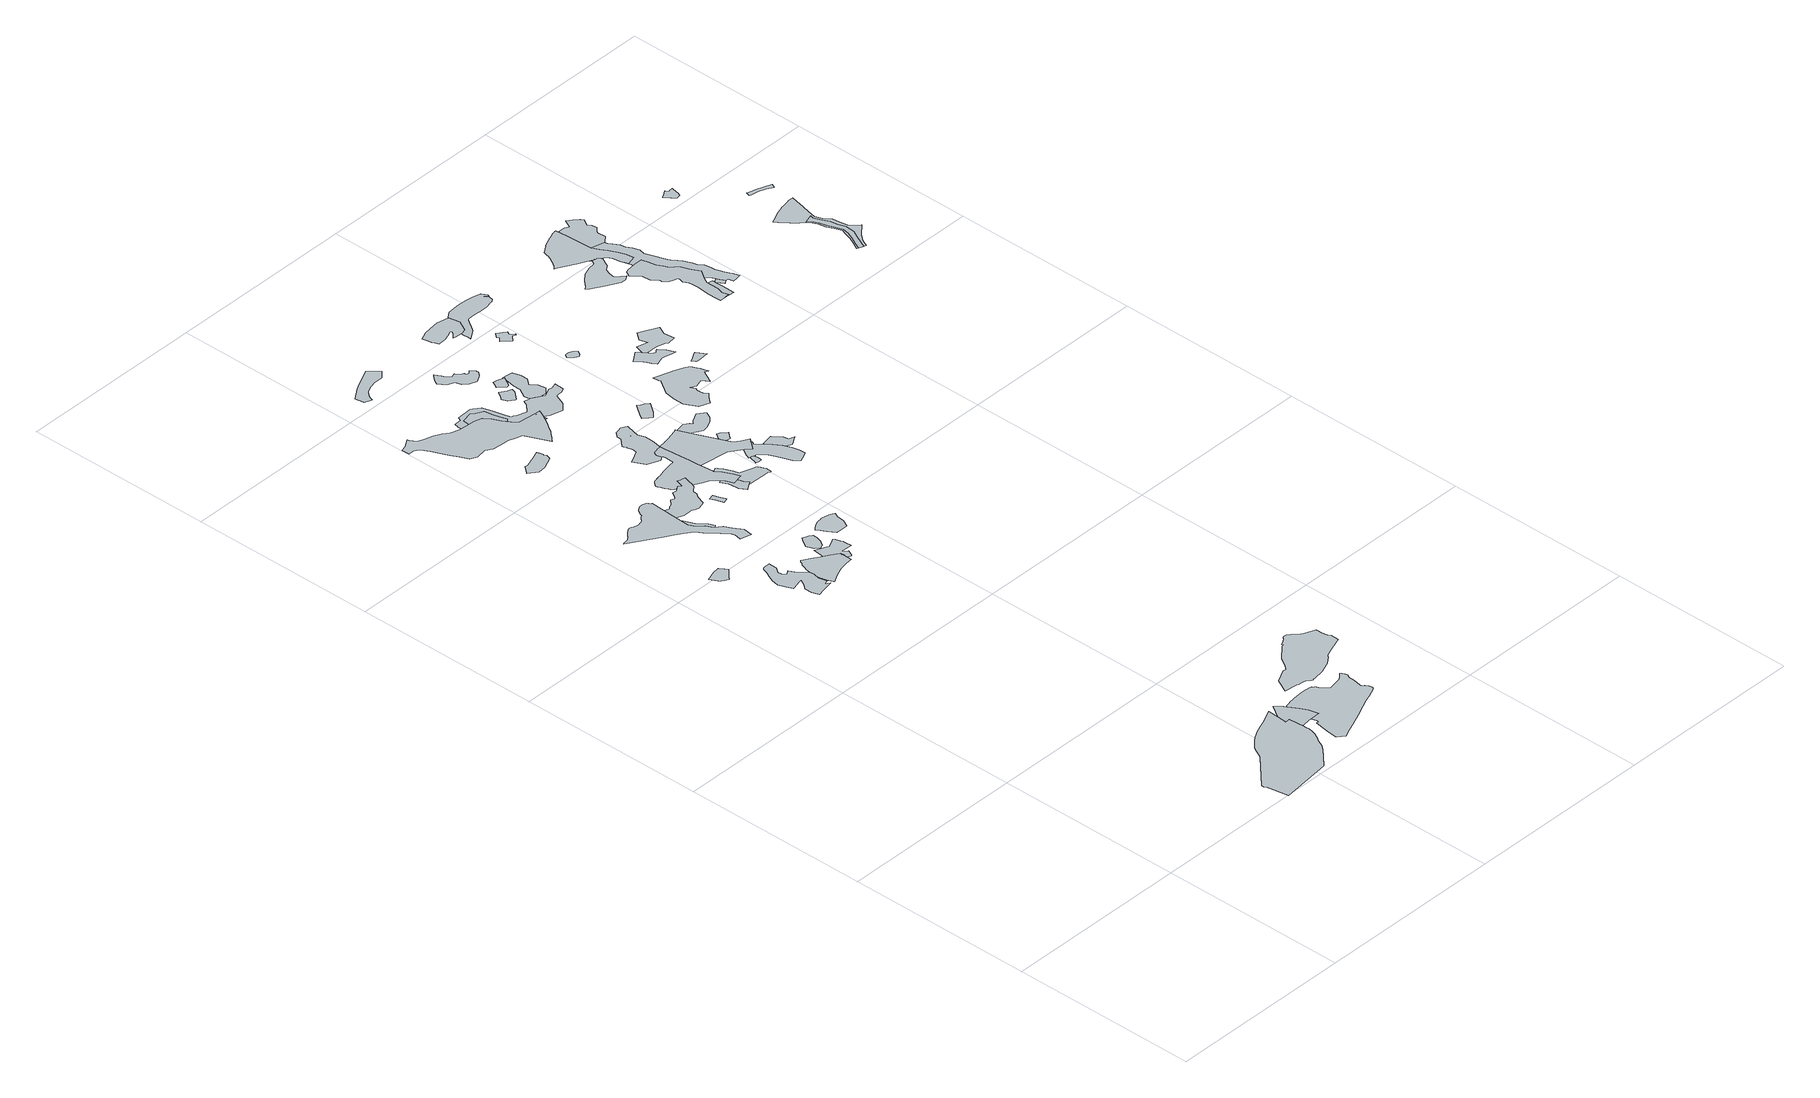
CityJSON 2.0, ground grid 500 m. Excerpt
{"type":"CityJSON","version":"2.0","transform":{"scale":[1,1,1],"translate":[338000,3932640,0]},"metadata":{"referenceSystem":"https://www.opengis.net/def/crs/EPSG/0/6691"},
"CityObjects":{
"object1":{"type":"GenericCityObject","attributes":{"prefecture":"14","disasterType":"1","areaType":"1","zoneNumber":"402-H26-002","zoneName":"宮ヶ瀬2","status":"0"},"geometry":[{"type":"MultiSurface","lod":"1","boundaries":[[[0,1,2,3,4,5,6,7,8,9,10,11,12,13,14,15,16,17,18,19,20,21,22,23,24,25,26,27,28,29,30,31,32,33,34,35,36]]]}]},
"object2":{"type":"GenericCityObject","attributes":{"prefecture":"14","disasterType":"1","areaType":"1","zoneNumber":"151-H24-45018","zoneName":"鳥屋18","status":"0"},"geometry":[{"type":"MultiSurface","lod":"1","boundaries":[[[37,38,39,40,41,42,43,44,45,46,47,48,49,50]]]}]},
"object3":{"type":"GenericCityObject","attributes":{"prefecture":"14","disasterType":"2","areaType":"1","zoneNumber":65923,"zoneName":"小中沢3","status":"0"},"geometry":[{"type":"MultiSurface","lod":"1","boundaries":[[[51,52,53,54,55,56,57,58,59,60,61,62,63,64,65,66,67,68,69,70,71,72,73,74,75,76,77,78,79,80,81,82,83,84,85,86,87,88,89,90,91,92,93,94,95,96,97,98,99,100,101]]]}]},
"object4":{"type":"GenericCityObject","attributes":{"prefecture":"14","disasterType":"1","areaType":"1","zoneNumber":"151-H24-45018","zoneName":"鳥屋18","status":"0"},"geometry":[{"type":"MultiSurface","lod":"1","boundaries":[[[102,103,104,105,106,107,108,109,110,111,112,113,114,115,116,117,118,119,120,121,122,123,124,125,126,127,128,129,130,131,132,133,134,135,136,137]]]}]},
"object5":{"type":"GenericCityObject","attributes":{"prefecture":"14","disasterType":"2","areaType":"1","zoneNumber":"82302-1","zoneName":"鳥屋奥B沢-1","status":"0"},"geometry":[{"type":"MultiSurface","lod":"1","boundaries":[[[138,139,140,141,142,143,144,145,146,147,148,149,150,151,152,153,154,155,156,157,158,159,160,161,162,163,164,165,166,167,168,169,170,171,172,173,174,175,176,177,178,179,180,181,182,183,184,185,186,187,188,189,190,191,192,193,194,195,196,197,198,199,200,201,202,203,204,205,206]]]}]},
"object6":{"type":"GenericCityObject","attributes":{"prefecture":"14","disasterType":"1","areaType":"1","zoneNumber":"151-H24-45017","zoneName":"鳥屋17","status":"0"},"geometry":[{"type":"MultiSurface","lod":"1","boundaries":[[[207,208,209,210,211,212,213,214,215,216,217,218,219,220,221,222]]]}]},
"object7":{"type":"GenericCityObject","attributes":{"prefecture":"14","disasterType":"2","areaType":"1","zoneNumber":"82302-2","zoneName":"鳥屋奥B沢-2","status":"0"},"geometry":[{"type":"MultiSurface","lod":"1","boundaries":[[[223,224,225,226,227,228,229,230,231,232,233,234,235,236,237,238,239,240,241,242,243,244,245,246,247,248,249,250,251,252,253,254,255,256,257,258,259,260,261,262,263,264,265,266,267,268,269,270,271,272,273,274,275,276,277,278,279,280,281,282,283,284,285,286,287,288,289,290,291,292,293,294,295,296,297,298,299,300]]]}]},
"object8":{"type":"GenericCityObject","attributes":{"prefecture":"14","disasterType":"2","areaType":"1","zoneNumber":65922,"zoneName":"小中沢2","status":"0"},"geometry":[{"type":"MultiSurface","lod":"1","boundaries":[[[301,302,303,304,305,306,307,308,309,310,311,312,313,314,315,316,317,318,319,320,321,322,323,324,325,326,327,328,329,330,331,332,333,334,335,336,337,338,339,340,341,342,343,344,345,346,347,348,349,350,351,352,353,354,355,356,357,358,359,360,361,362,363,364,365,366,367,368,369,370,371,372,373,374,375,376,377,378]]]}]},
"object9":{"type":"GenericCityObject","attributes":{"prefecture":"14","disasterType":"2","areaType":"2","zoneNumber":"82302-2","zoneName":"鳥屋奥B沢-2","status":"0"},"geometry":[{"type":"MultiSurface","lod":"1","boundaries":[[[379,380,381,382,383]]]}]},
"object10":{"type":"GenericCityObject","attributes":{"prefecture":"14","disasterType":"1","areaType":"1","zoneNumber":"151-H24-45013","zoneName":"鳥屋13","status":"0"},"geometry":[{"type":"MultiSurface","lod":"1","boundaries":[[[384,385,386,387,388,389,390,391,392,393,394,395,396,397,398,399]]]}]},
"object11":{"type":"GenericCityObject","attributes":{"prefecture":"14","disasterType":"1","areaType":"1","zoneNumber":"151-H24-45018","zoneName":"鳥屋18","status":"0"},"geometry":[{"type":"MultiSurface","lod":"1","boundaries":[[[400,401,402,403,404,405,406,407,408,409,410,411,412,413,414,415,416,417,418,419,420,421,422,423,424]]]}]},
"object12":{"type":"GenericCityObject","attributes":{"prefecture":"14","disasterType":"1","areaType":"1","zoneNumber":"151-H24-45018","zoneName":"鳥屋18","status":"0"},"geometry":[{"type":"MultiSurface","lod":"1","boundaries":[[[425,426,427,428,429,430,431,432,433,434,435,436,437,438,439,440,441,442,443]]]}]},
"object13":{"type":"GenericCityObject","attributes":{"prefecture":"14","disasterType":"1","areaType":"2","zoneNumber":"151-H24-45013","zoneName":"鳥屋13","status":"0"},"geometry":[{"type":"MultiSurface","lod":"1","boundaries":[[[385,444,445,446,447,448,391,449,450,451]]]}]},
"object14":{"type":"GenericCityObject","attributes":{"prefecture":"14","disasterType":"1","areaType":"1","zoneNumber":"151-H24-45017","zoneName":"鳥屋17","status":"0"},"geometry":[{"type":"MultiSurface","lod":"1","boundaries":[[[452,453,454,455,456,457,458,459,460,461,462,463,464,465,466,467,468,469,470,471,472,473,474,475,476,477,478,479,480,481,482,483,484,485,486,487,488]]]}]},
"object15":{"type":"GenericCityObject","attributes":{"prefecture":"14","disasterType":"2","areaType":"1","zoneNumber":82956,"zoneName":"大沢入沢1","status":"0"},"geometry":[{"type":"MultiSurface","lod":"1","boundaries":[[[489,490,491,492,493,494,495,496,497,498,499,500,501,502,503,504,505,506,507,508,509,510,511,512,513,514,515,516,517,518,519,520,521,522,523,524,525,526,527,528,529,530,531,532,533,534,535,536,537,538,539,540,541,542,543,544,545,546,547]]]}]},
"object16":{"type":"GenericCityObject","attributes":{"prefecture":"14","disasterType":"1","areaType":"1","zoneNumber":"151-H24-45017","zoneName":"鳥屋17","status":"0"},"geometry":[{"type":"MultiSurface","lod":"1","boundaries":[[[548,549,550,551,552,553,554,555,556]]]}]},
"object17":{"type":"GenericCityObject","attributes":{"prefecture":"14","disasterType":"2","areaType":"1","zoneNumber":"82303-2","zoneName":"鳥屋奥A沢-2","status":"0"},"geometry":[{"type":"MultiSurface","lod":"1","boundaries":[[[557,558,559,560,561,562,563,564,565,566,567,568,569,570,571,572,573,574,575,576,577,578,579,580,581,582,583,584,585,586,587,588,589,590,591,592,593,594,595,596,597,598,599,600,601,602,603,604,605,606,607,608,609,610,611,612,613,614,615,616,617,618,619,620,621,622,623,624,625,626,627,628,629,630,631,632,633,634,635,636,637,638,639,640]]]}]},
"object18":{"type":"GenericCityObject","attributes":{"prefecture":"14","disasterType":"1","areaType":"1","zoneNumber":"402-H26-001","zoneName":"宮ヶ瀬1","status":"0"},"geometry":[{"type":"MultiSurface","lod":"1","boundaries":[[[641,642,643,644,645,646,647,648,649,650,651,652,653,654,655,656,657,658,659,660,661,662,663,664,665,666,667,668,669,670,671,672,673,674,675,676,677,678,679,680,681,682,683,684]]]}]},
"object19":{"type":"GenericCityObject","attributes":{"prefecture":"14","disasterType":"1","areaType":"2","zoneNumber":"151-H24-45011","zoneName":"鳥屋11","status":"0"},"geometry":[{"type":"MultiSurface","lod":"1","boundaries":[[[685,686,687,688,689,690,691,692,693,694,695,696,697,698,699,700,701,702]]]}]},
"object20":{"type":"GenericCityObject","attributes":{"prefecture":"14","disasterType":"2","areaType":"1","zoneNumber":"82305-1","zoneName":"宮ノ沢1","status":"0"},"geometry":[{"type":"MultiSurface","lod":"1","boundaries":[[[703,704,705,706,707,708,709,710,711,712,713,714,715,716,717,718,719,720]]]}]},
"object21":{"type":"GenericCityObject","attributes":{"prefecture":"14","disasterType":"2","areaType":"1","zoneNumber":"82303-1","zoneName":"鳥屋奥A沢-1","status":"0"},"geometry":[{"type":"MultiSurface","lod":"1","boundaries":[[[721,722,723,724,725,726,727,728,729,730,731,732,733,734,735,736,737,738,739,740,741,742,743,744,745,746,747,748,749,750,751,752,753,754,755,756,757,758,759,760,761,762,763,764,765,766,767,768,769,770,771,772,773,774,775,776,777,778,779,780,781,782]]]}]},
"object22":{"type":"GenericCityObject","attributes":{"prefecture":"14","disasterType":"1","areaType":"1","zoneNumber":"151-H24-45017","zoneName":"鳥屋17","status":"0"},"geometry":[{"type":"MultiSurface","lod":"1","boundaries":[[[783,784,785,786,787,788,789,790,791,792,793,794,795,796]]]}]},
"object23":{"type":"GenericCityObject","attributes":{"prefecture":"14","disasterType":"1","areaType":"1","zoneNumber":"151-H24-45015","zoneName":"鳥屋15","status":"0"},"geometry":[{"type":"MultiSurface","lod":"1","boundaries":[[[797,798,799,800,801,802,803,804,805,806,807,808,809,810,811,812,813,814,815,816,817,818,819,820,821,822,823,824,825,826,827,828,829]]]}]},
"object24":{"type":"GenericCityObject","attributes":{"prefecture":"14","disasterType":"1","areaType":"1","zoneNumber":"151-H24-45011","zoneName":"鳥屋11","status":"0"},"geometry":[{"type":"MultiSurface","lod":"1","boundaries":[[[830,831,832,833,834,835,836,837,838,839,840,841,842,843,844,845,846,847,848,849,850,851,852,853,854,855,856,857,858,859,860,861,862,863,864,865,866,867,868,869,870,871,872,873,874,875,876]]]}]},
"object25":{"type":"GenericCityObject","attributes":{"prefecture":"14","disasterType":"1","areaType":"1","zoneNumber":"151-H24-45011","zoneName":"鳥屋11","status":"0"},"geometry":[{"type":"MultiSurface","lod":"1","boundaries":[[[877,878,879,880,881,882,883,884,885,886]]]}]},
"object26":{"type":"GenericCityObject","attributes":{"prefecture":"14","disasterType":"1","areaType":"1","zoneNumber":"151-H24-45017","zoneName":"鳥屋17","status":"0"},"geometry":[{"type":"MultiSurface","lod":"1","boundaries":[[[887,888,889,890,891,892,893,894,895,896,897,898,899,900,901,902,903,904,905,906,907,908,909,910,911,912,913,914]]]}]},
"object27":{"type":"GenericCityObject","attributes":{"prefecture":"14","disasterType":"1","areaType":"2","zoneNumber":"151-H24-45015","zoneName":"鳥屋15","status":"0"},"geometry":[{"type":"MultiSurface","lod":"1","boundaries":[[[915,916,917,918,919,920,921,922,923,924,925,926]]]}]},
"object28":{"type":"GenericCityObject","attributes":{"prefecture":"14","disasterType":"2","areaType":"1","zoneNumber":82941,"zoneName":"串川17","status":"0"},"geometry":[{"type":"MultiSurface","lod":"1","boundaries":[[[927,928,929,930,931,932,933,934,935,936,937,938,939,940,941,942,943,944,945,946,947,948,949,950,951,952,953,954,955,956,742,743,744,745,746,747,748,749,750,751,752,753,754,756,757,758,759,760,761,762,763,957,765,766,767,768,769,770,958,772,773,774,775,776,959,960,961,962]]]}]},
"object29":{"type":"GenericCityObject","attributes":{"prefecture":"14","disasterType":"1","areaType":"1","zoneNumber":"151-H24-45011","zoneName":"鳥屋11","status":"0"},"geometry":[{"type":"MultiSurface","lod":"1","boundaries":[[[963,964,965,966,967,968,969,970,971,972,973,974,975]]]}]},
"object30":{"type":"GenericCityObject","attributes":{"prefecture":"14","disasterType":"1","areaType":"1","zoneNumber":"151-H24-45011","zoneName":"鳥屋11","status":"0"},"geometry":[{"type":"MultiSurface","lod":"1","boundaries":[[[976,977,978,979,980,981,982,983,984,985,986,987,988,989,990,991,992,993,994,995,996,997,998,999,1000,1001,1002,1003,1004,1005]]]}]},
"object31":{"type":"GenericCityObject","attributes":{"prefecture":"14","disasterType":"1","areaType":"1","zoneNumber":"151-H24-45016","zoneName":"鳥屋16","status":"0"},"geometry":[{"type":"MultiSurface","lod":"1","boundaries":[[[1006,1007,1008,1009,1010,1011,1012,1013,1014,1015,1016,1017,1018]]]}]},
"object32":{"type":"GenericCityObject","attributes":{"prefecture":"14","disasterType":"1","areaType":"1","zoneNumber":"151-H24-45011","zoneName":"鳥屋11","status":"0"},"geometry":[{"type":"MultiSurface","lod":"1","boundaries":[[[1019,1020,1021,1022,1023,1024,1025,1026,1027,1028,1029,1030]]]}]},
"object33":{"type":"GenericCityObject","attributes":{"prefecture":"14","disasterType":"1","areaType":"1","zoneNumber":"151-H24-45011","zoneName":"鳥屋11","status":"0"},"geometry":[{"type":"MultiSurface","lod":"1","boundaries":[[[1031,1032,1033,1034,1035,1036,1037,1038,1039,1040,1041,1042,1043,1044,1045,1046,1047,1048,1049,1050]]]}]},
"object34":{"type":"GenericCityObject","attributes":{"prefecture":"14","disasterType":"1","areaType":"1","zoneNumber":"151-H24-45016","zoneName":"鳥屋16","status":"0"},"geometry":[{"type":"MultiSurface","lod":"1","boundaries":[[[1051,1052,1053,1054,1055,1056,1057,1058,1059,1060,1061,1062,1063,1064,1065,1066,1067,1068,1069,1070,1071,1072,1073,1074]]]}]},
"object35":{"type":"GenericCityObject","attributes":{"prefecture":"14","disasterType":"2","areaType":"2","zoneNumber":82941,"zoneName":"串川17","status":"0"},"geometry":[{"type":"MultiSurface","lod":"1","boundaries":[[[1075,1076,1077,1078,1079,1080,1081]]]}]},
"object36":{"type":"GenericCityObject","attributes":{"prefecture":"14","disasterType":"1","areaType":"1","zoneNumber":"151-H24-45014","zoneName":"鳥屋14","status":"0"},"geometry":[{"type":"MultiSurface","lod":"1","boundaries":[[[1082,1083,1084,1085,1086,1087,1088,1089,1090,1091,1092]]]}]},
"object37":{"type":"GenericCityObject","attributes":{"prefecture":"14","disasterType":"1","areaType":"1","zoneNumber":"151-H24-45014","zoneName":"鳥屋14","status":"0"},"geometry":[{"type":"MultiSurface","lod":"1","boundaries":[[[1093,1094,1095,1096,1097,1098,1099,1100,1101,1102,1103,1104,1105,1106,1107,1108,1109,1110,1111,1112,1113,1114,1115]]]}]},
"object38":{"type":"GenericCityObject","attributes":{"prefecture":"14","disasterType":"1","areaType":"1","zoneNumber":"151-H24-45015","zoneName":"鳥屋15","status":"0"},"geometry":[{"type":"MultiSurface","lod":"1","boundaries":[[[1116,1117,1118,1119,1120,1121,1122,1123,1124,1125,1126,1127,1128]]]}]},
"object39":{"type":"GenericCityObject","attributes":{"prefecture":"14","disasterType":"1","areaType":"1","zoneNumber":"151-H24-45016","zoneName":"鳥屋16","status":"0"},"geometry":[{"type":"MultiSurface","lod":"1","boundaries":[[[1129,1130,1131,1132,1133,1134,1135,1136,1137,1138,1139,1140,1141,1142]]]}]},
"object40":{"type":"GenericCityObject","attributes":{"prefecture":"14","disasterType":"1","areaType":"1","zoneNumber":"151-H24-45010","zoneName":"鳥屋10","status":"0"},"geometry":[{"type":"MultiSurface","lod":"1","boundaries":[[[1143,1144,1145,1146,1147,1148,1149,1150,1151,1152,1153,1154,1155,1156,1157,1158,1159,1160,1161,1162,1163]]]}]},
"object41":{"type":"GenericCityObject","attributes":{"prefecture":"14","disasterType":"1","areaType":"1","zoneNumber":"151-H24-45010","zoneName":"鳥屋10","status":"0"},"geometry":[{"type":"MultiSurface","lod":"1","boundaries":[[[1164,1165,1166,1167,1168,1169,1170,1171,1172,1173,1174,1175,1176,1177,1178,1179]]]}]},
"object42":{"type":"GenericCityObject","attributes":{"prefecture":"14","disasterType":"1","areaType":"1","zoneNumber":"151-H24-45011","zoneName":"鳥屋11","status":"0"},"geometry":[{"type":"MultiSurface","lod":"1","boundaries":[[[1180,1181,1182,1183,1184,1185,1186,1187,1188,1189,1190,1191,1192]]]}]},
"object43":{"type":"GenericCityObject","attributes":{"prefecture":"14","disasterType":"1","areaType":"1","zoneNumber":"151-H24-45014","zoneName":"鳥屋14","status":"0"},"geometry":[{"type":"MultiSurface","lod":"1","boundaries":[[[1193,1194,1195,1196,1197,1198,1199,1200,1201,1202,1203,1204,1205,1206,1207,1208,1209,1210,1211,1212,1213,1214,1215,1216,1217,1218,1219,1220,1221,1222,1223,1224,1225]]]}]},
"object44":{"type":"GenericCityObject","attributes":{"prefecture":"14","disasterType":"1","areaType":"1","zoneNumber":"151-H24-45010","zoneName":"鳥屋10","status":"0"},"geometry":[{"type":"MultiSurface","lod":"1","boundaries":[[[1226,1227,1228,1229,1230,1231,1232,1233,1234,1235,1236,1237,1238,1239,1240,1241,1242,1243,1244,1245,1246,1247,1248,1249,1250,1251,1252,1253,1254,1255,1256,1257,1258]]]}]},
"object45":{"type":"GenericCityObject","attributes":{"prefecture":"14","disasterType":"1","areaType":"1","zoneNumber":"151-H24-45014","zoneName":"鳥屋14","status":"0"},"geometry":[{"type":"MultiSurface","lod":"1","boundaries":[[[1259,1260,1261,1262,1263,1264,1265,1266,1267,1268,1269,1270,1271,1272,1273,1274,1275,1276,1277,1278,1279,1280]]]}]},
"object46":{"type":"GenericCityObject","attributes":{"prefecture":"14","disasterType":"1","areaType":"2","zoneNumber":"151-H24-45010","zoneName":"鳥屋10","status":"0"},"geometry":[{"type":"MultiSurface","lod":"1","boundaries":[[[1281,1282,1283,1284,1285,1231,1286]]]}]},
"object47":{"type":"GenericCityObject","attributes":{"prefecture":"14","disasterType":"1","areaType":"1","zoneNumber":"151-H24-45014","zoneName":"鳥屋14","status":"0"},"geometry":[{"type":"MultiSurface","lod":"1","boundaries":[[[1287,1288,1289,1290,1291,1292,1293,1294,1295,1296]]]}]},
"object48":{"type":"GenericCityObject","attributes":{"prefecture":"14","disasterType":"1","areaType":"1","zoneNumber":"151-H24-45014","zoneName":"鳥屋14","status":"0"},"geometry":[{"type":"MultiSurface","lod":"1","boundaries":[[[1297,1298,1299,1300,1301,1302,1303,1304,1305,1306,1307,1308,1309,1310,1311,1312,1313]]]}]},
"object49":{"type":"GenericCityObject","attributes":{"prefecture":"14","disasterType":"1","areaType":"1","zoneNumber":"151-H24-45007","zoneName":"鳥屋7","status":"0"},"geometry":[{"type":"MultiSurface","lod":"1","boundaries":[[[1314,1315,1316,1317,1318,1319,1320,1321,1322,1323,1324,1325,1326,1327,1328,1329,1330,1331,1332,1333,1334,1335,1336,1337,1338,1339,1340,1341]]]}]},
"object50":{"type":"GenericCityObject","attributes":{"prefecture":"14","disasterType":"1","areaType":"2","zoneNumber":"151-H24-45007","zoneName":"鳥屋7","status":"0"},"geometry":[{"type":"MultiSurface","lod":"1","boundaries":[[[1329,1342,1343,1344,1345,1346,1347]]]}]},
"object51":{"type":"GenericCityObject","attributes":{"prefecture":"14","disasterType":"2","areaType":"1","zoneNumber":82306,"zoneName":"鳥屋D沢","status":"0"},"geometry":[{"type":"MultiSurface","lod":"1","boundaries":[[[1348,1349,1350,1351,1352,1353,1354,1355,1356,1357,1358,1359,1360,1361,1362,1363,1364,1365,1366,1367,1368,1369,1370,1371,1372,1373,1374,1375,1376,1377,1378,1379,1380,1381,1382,1383,1384,1385,1386,1387,1388,1389,1390,1391,1392,1393,1394,1395,1396,1397,1398,1399,1400]]]}]},
"object52":{"type":"GenericCityObject","attributes":{"prefecture":"14","disasterType":"1","areaType":"1","zoneNumber":"151-H24-45007","zoneName":"鳥屋7","status":"0"},"geometry":[{"type":"MultiSurface","lod":"1","boundaries":[[[1401,1402,1403,1404,1405,1406,1407,1408,1409,1410,1411,1412,1413,1414,1415,1416,1417,1418,1419,1420,1421,1422,1423,1424,1425,1426,1427,1428,1429,1430,1431,1432,1433,1434,1435,1436,1437,1438,1439,1440]]]}]},
"object53":{"type":"GenericCityObject","attributes":{"prefecture":"14","disasterType":"1","areaType":"1","zoneNumber":"151-H24-45007","zoneName":"鳥屋7","status":"0"},"geometry":[{"type":"MultiSurface","lod":"1","boundaries":[[[1441,1442,1443,1444,1445,1446,1447,1448,1449,1450,1451,1452,1453,1454,1455]]]}]},
"object54":{"type":"GenericCityObject","attributes":{"prefecture":"14","disasterType":"2","areaType":"2","zoneNumber":82306,"zoneName":"鳥屋D沢","status":"0"},"geometry":[{"type":"MultiSurface","lod":"1","boundaries":[[[1456,1457,1458,1459,1460,1461,1462,1463,1464,1465]]]}]},
"object55":{"type":"GenericCityObject","attributes":{"prefecture":"14","disasterType":"1","areaType":"1","zoneNumber":"151-H24-45007","zoneName":"鳥屋7","status":"0"},"geometry":[{"type":"MultiSurface","lod":"1","boundaries":[[[1466,1467,1468,1469,1470,1471,1472,1473,1474,1475,1476,1477,1478,1479,1480,1481,1482,1483,1484,1485,1486,1487,1488,1489,1490,1491,1492,1493,1494,1495,1496,1497,1498,1499,1500,1501,1502,1503,1504,1505,1506,1507,1508,1509,1510,1511,1512,1513,1514,1515,1516,1517,1518]]]}]},
"object56":{"type":"GenericCityObject","attributes":{"prefecture":"14","disasterType":"1","areaType":"1","zoneNumber":"151-H24-45007","zoneName":"鳥屋7","status":"0"},"geometry":[{"type":"MultiSurface","lod":"1","boundaries":[[[1519,1520,1521,1522,1523,1524,1525,1526,1492,1491,1490,1489,1527,1528,1529,1530,1531,1532,1533,1534,1535,1536]]]}]},
"object57":{"type":"GenericCityObject","attributes":{"prefecture":"14","disasterType":"1","areaType":"1","zoneNumber":"151-H24-45007","zoneName":"鳥屋7","status":"0"},"geometry":[{"type":"MultiSurface","lod":"1","boundaries":[[[1537,1538,1539,1540,1541,1542,1543,1544,1545,1546]]]}]},
"object58":{"type":"GenericCityObject","attributes":{"prefecture":"14","disasterType":"1","areaType":"1","zoneNumber":"151-H24-45005","zoneName":"鳥屋5","status":"0"},"geometry":[{"type":"MultiSurface","lod":"1","boundaries":[[[1547,1548,1549,1550,1551,1552,1553,1554,1555,1556,1557,1558]]]}]},
"object59":{"type":"GenericCityObject","attributes":{"prefecture":"14","disasterType":"2","areaType":"2","zoneNumber":"82307-3","zoneName":"鳥屋A沢-3","status":"0"},"geometry":[{"type":"MultiSurface","lod":"1","boundaries":[[[1559,1560,1561,1562,1563,1564,1565,1566,1567,1568,1569,1570,1571,1572,1573,1574,1575,1576,1577,1578]]]}]},
"object60":{"type":"GenericCityObject","attributes":{"prefecture":"14","disasterType":"2","areaType":"1","zoneNumber":"82307-3","zoneName":"鳥屋A沢-3","status":"0"},"geometry":[{"type":"MultiSurface","lod":"1","boundaries":[[[1579,1580,1581,1582,1583,1584,1585,1586,1587,1588,1589,1590,1591,1592,1593,1594,1595,1596,1597,1598,1599,1600,1601,1602,1603,1604,1605,1606,1607,1608,1609,1610,1611,1612,1613,1614,1615,1616,1617,1618,1619,1620,1621,1622]]]}]},
"object61":{"type":"GenericCityObject","attributes":{"prefecture":"14","disasterType":"2","areaType":"2","zoneNumber":"82307-2","zoneName":"鳥屋A沢-2","status":"0"},"geometry":[{"type":"MultiSurface","lod":"1","boundaries":[[[1623,1624,1625,1626,1627,1628,1629,1630,1631,1632,1633]]]}]}
},
"vertices":[
[577,65,0],[581,70,0],[589,87,0],[596,97,0],[601,107,0],[602,109,0],[606,121,0],[608,132,0],[607,142,0],[607,147,0],[605,190,0],[590,188,0],[593,195,0],[595,244,0],[571,233,0],[567,231,0],[557,226,0],[555,225,0],[551,223,0],[539,219,0],[525,214,0],[516,209,0],[503,201,0],[494,194,0],[483,185,0],[475,177,0],[470,169,0],[464,158,0],[459,148,0],[456,143,0],[380,70,0],[379,63,0],[382,58,0],[394,0,0],[528,15,0],[554,41,0],[572,59,0],
[158,1491,0],[168,1500,0],[168,1501,0],[164,1509,0],[161,1513,0],[156,1521,0],[138,1518,0],[125,1514,0],[111,1509,0],[122,1490,0],[126,1484,0],[133,1480,0],[142,1475,0],[148,1482,0],
[531,81,0],[553,95,0],[561,102,0],[569,112,0],[573,120,0],[576,129,0],[579,136,0],[582,141,0],[585,144,0],[590,148,0],[594,149,0],[611,152,0],[632,155,0],[655,156,0],[666,156,0],[663,167,0],[661,174,0],[659,182,0],[656,189,0],[653,194,0],[650,201,0],[646,209,0],[641,217,0],[635,226,0],[631,232,0],[629,235,0],[626,239,0],[623,242,0],[620,246,0],[616,250,0],[596,217,0],[592,216,0],[586,215,0],[579,214,0],[576,214,0],[573,214,0],[568,213,0],[564,212,0],[554,206,0],[537,193,0],[530,188,0],[526,184,0],[525,180,0],[523,174,0],[522,165,0],[521,156,0],[518,137,0],[516,132,0],[515,126,0],[513,121,0],[512,104,0],
[236,1402,0],[236,1412,0],[246,1426,0],[245,1447,0],[235,1447,0],[230,1447,0],[228,1446,0],[224,1444,0],[222,1443,0],[219,1430,0],[212,1416,0],[205,1401,0],[200,1380,0],[208,1361,0],[215,1345,0],[242,1352,0],[250,1354,0],[248,1350,0],[243,1339,0],[231,1324,0],[232,1305,0],[238,1286,0],[241,1287,0],[245,1288,0],[248,1289,0],[266,1293,0],[287,1297,0],[275,1305,0],[287,1308,0],[282,1331,0],[285,1348,0],[284,1359,0],[266,1379,0],[254,1398,0],[244,1391,0],[241,1393,0],
[106,1749,0],[101,1747,0],[101,1746,0],[100,1745,0],[97,1743,0],[92,1742,0],[86,1741,0],[80,1740,0],[162,1690,0],[181,1678,0],[199,1667,0],[221,1652,0],[232,1635,0],[244,1620,0],[257,1605,0],[270,1589,0],[274,1576,0],[271,1559,0],[300,1551,0],[303,1576,0],[289,1600,0],[279,1618,0],[262,1631,0],[254,1650,0],[238,1663,0],[230,1681,0],[232,1728,0],[235,1794,0],[231,1798,0],[229,1801,0],[226,1804,0],[224,1805,0],[221,1806,0],[219,1807,0],[217,1807,0],[214,1807,0],[211,1807,0],[209,1807,0],[207,1806,0],[202,1803,0],[197,1800,0],[194,1797,0],[192,1794,0],[190,1791,0],[190,1790,0],[188,1787,0],[187,1784,0],[187,1782,0],[187,1780,0],[183,1778,0],[181,1778,0],[176,1773,0],[171,1768,0],[167,1766,0],[164,1764,0],[161,1764,0],[157,1763,0],[153,1763,0],[150,1763,0],[146,1765,0],[141,1766,0],[140,1767,0],[138,1768,0],[134,1769,0],[130,1769,0],[119,1762,0],[116,1760,0],[111,1756,0],[109,1753,0],
[263,1629,0],[271,1634,0],[264,1649,0],[252,1662,0],[245,1674,0],[238,1689,0],[233,1699,0],[224,1697,0],[219,1697,0],[209,1695,0],[213,1678,0],[220,1661,0],[228,1646,0],[237,1633,0],[250,1620,0],[258,1625,0],
[322,1308,0],[343,1316,0],[363,1320,0],[383,1322,0],[384,1355,0],[364,1367,0],[344,1379,0],[325,1391,0],[305,1403,0],[303,1404,0],[302,1403,0],[301,1402,0],[300,1400,0],[299,1399,0],[298,1397,0],[298,1396,0],[297,1394,0],[296,1393,0],[295,1391,0],[294,1390,0],[293,1388,0],[293,1387,0],[292,1385,0],[291,1384,0],[291,1382,0],[290,1380,0],[289,1379,0],[289,1377,0],[288,1375,0],[288,1374,0],[287,1372,0],[287,1370,0],[286,1369,0],[286,1367,0],[286,1365,0],[285,1363,0],[285,1362,0],[285,1360,0],[284,1358,0],[284,1357,0],[284,1355,0],[284,1353,0],[284,1351,0],[284,1350,0],[284,1348,0],[284,1346,0],[284,1344,0],[284,1343,0],[284,1341,0],[284,1339,0],[284,1337,0],[284,1336,0],[284,1334,0],[284,1332,0],[285,1330,0],[285,1329,0],[285,1327,0],[285,1325,0],[286,1324,0],[286,1322,0],[287,1320,0],[287,1319,0],[288,1317,0],[288,1315,0],[289,1314,0],[289,1312,0],[290,1310,0],[290,1309,0],[291,1307,0],[292,1305,0],[292,1304,0],[293,1302,0],[294,1301,0],[295,1299,0],[295,1298,0],[296,1296,0],[297,1294,0],[302,1297,0],
[616,202,0],[626,181,0],[635,165,0],[640,154,0],[642,146,0],[643,141,0],[643,138,0],[642,135,0],[641,134,0],[639,134,0],[637,134,0],[636,135,0],[632,112,0],[629,90,0],[627,67,0],[645,53,0],[666,63,0],[687,72,0],[709,81,0],[730,90,0],[751,100,0],[772,109,0],[790,116,0],[813,126,0],[819,129,0],[819,134,0],[818,138,0],[817,142,0],[815,146,0],[813,150,0],[806,155,0],[807,161,0],[809,171,0],[810,178,0],[811,184,0],[811,191,0],[811,196,0],[815,203,0],[816,205,0],[814,212,0],[812,215,0],[811,218,0],[809,221,0],[808,221,0],[805,219,0],[800,214,0],[791,208,0],[782,206,0],[774,205,0],[765,203,0],[759,202,0],[754,201,0],[752,202,0],[748,207,0],[743,213,0],[740,216,0],[737,223,0],[735,226,0],[732,229,0],[730,231,0],[728,234,0],[725,235,0],[722,236,0],[717,236,0],[712,237,0],[703,237,0],[696,237,0],[689,237,0],[681,236,0],[673,235,0],[664,234,0],[656,232,0],[647,230,0],[640,228,0],[632,226,0],[624,222,0],[616,219,0],[609,216,0],
[384,1348,0],[382,1350,0],[381,1340,0],[383,1343,0],[384,1345,0],
[205,2099,0],[204,2106,0],[201,2115,0],[181,2107,0],[168,2103,0],[151,2097,0],[145,2098,0],[139,2091,0],[135,2086,0],[131,2081,0],[129,2079,0],[152,2062,0],[172,2063,0],[205,2078,0],[208,2090,0],[205,2098,0],
[351,1406,0],[348,1381,0],[348,1374,0],[353,1374,0],[362,1358,0],[367,1347,0],[371,1344,0],[379,1338,0],[385,1335,0],[386,1334,0],[388,1333,0],[392,1331,0],[394,1331,0],[403,1348,0],[389,1359,0],[421,1357,0],[420,1376,0],[420,1380,0],[419,1382,0],[418,1382,0],[413,1399,0],[410,1403,0],[405,1401,0],[386,1390,0],[381,1393,0],
[377,1406,0],[381,1410,0],[385,1417,0],[386,1418,0],[389,1429,0],[390,1432,0],[391,1434,0],[391,1445,0],[390,1445,0],[387,1448,0],[386,1450,0],[383,1451,0],[377,1454,0],[368,1458,0],[360,1447,0],[349,1430,0],[356,1411,0],[368,1401,0],[376,1406,0],
[203,2110,0],[189,2099,0],[169,2091,0],[151,2087,0],[141,2094,0],[151,2079,0],[170,2080,0],[195,2093,0],
[356,1803,0],[347,1806,0],[345,1806,0],[336,1809,0],[332,1797,0],[330,1789,0],[321,1794,0],[308,1785,0],[296,1787,0],[287,1773,0],[284,1768,0],[282,1768,0],[273,1772,0],[260,1759,0],[253,1757,0],[247,1752,0],[232,1757,0],[218,1761,0],[203,1763,0],[198,1754,0],[195,1751,0],[190,1742,0],[204,1734,0],[216,1724,0],[234,1717,0],[252,1711,0],[266,1711,0],[276,1712,0],[285,1707,0],[294,1705,0],[314,1711,0],[323,1735,0],[330,1744,0],[331,1756,0],[346,1768,0],[350,1778,0],[353,1791,0],
[298,2171,0],[304,2181,0],[306,2186,0],[310,2192,0],[313,2198,0],[315,2203,0],[317,2207,0],[319,2211,0],[320,2214,0],[316,2214,0],[305,2215,0],[282,2217,0],[260,2220,0],[256,2223,0],[246,2235,0],[234,2253,0],[225,2275,0],[212,2291,0],[192,2297,0],[169,2299,0],[146,2301,0],[125,2307,0],[109,2319,0],[91,2328,0],[70,2333,0],[51,2341,0],[48,2345,0],[45,2350,0],[41,2358,0],[39,2362,0],[23,2352,0],[17,2348,0],[3,2344,0],[4,2324,0],[19,2323,0],[24,2321,0],[33,2315,0],[43,2294,0],[52,2273,0],[62,2252,0],[72,2231,0],[81,2210,0],[100,2202,0],[128,2207,0],[145,2196,0],[168,2194,0],[191,2192,0],[211,2186,0],[227,2181,0],[229,2176,0],[238,2155,0],[256,2117,0],[260,2122,0],[265,2127,0],[271,2134,0],[276,2140,0],[280,2144,0],[287,2155,0],[291,2161,0],
[360,1685,0],[358,1691,0],[354,1701,0],[349,1713,0],[336,1710,0],[340,1698,0],[345,1686,0],[348,1677,0],[361,1681,0],
[424,1433,0],[436,1413,0],[468,1414,0],[478,1434,0],[480,1454,0],[485,1464,0],[484,1464,0],[483,1465,0],[482,1465,0],[482,1466,0],[481,1466,0],[480,1467,0],[479,1467,0],[478,1468,0],[477,1468,0],[476,1469,0],[475,1469,0],[474,1469,0],[473,1470,0],[472,1470,0],[471,1471,0],[470,1471,0],[469,1471,0],[468,1471,0],[467,1472,0],[466,1472,0],[465,1472,0],[464,1472,0],[463,1473,0],[462,1473,0],[461,1473,0],[460,1473,0],[459,1473,0],[458,1473,0],[457,1473,0],[456,1474,0],[455,1474,0],[454,1474,0],[453,1474,0],[451,1474,0],[450,1474,0],[449,1474,0],[448,1474,0],[447,1474,0],[446,1473,0],[445,1473,0],[444,1473,0],[443,1473,0],[442,1473,0],[441,1473,0],[440,1473,0],[439,1472,0],[438,1472,0],[437,1472,0],[436,1472,0],[435,1471,0],[434,1471,0],[433,1471,0],[432,1470,0],[431,1470,0],[430,1470,0],[429,1469,0],[428,1469,0],[427,1468,0],[426,1468,0],[425,1467,0],[424,1467,0],[423,1467,0],[422,1466,0],[422,1465,0],[421,1465,0],[420,1464,0],[419,1464,0],[418,1463,0],[417,1463,0],[416,1462,0],[415,1461,0],[414,1460,0],[413,1459,0],[412,1459,0],[411,1458,0],[411,1457,0],[410,1457,0],[412,1453,0],
[821,405,0],[818,402,0],[812,397,0],[811,397,0],[807,395,0],[800,391,0],[802,387,0],[795,385,0],[761,355,0],[749,336,0],[738,321,0],[730,322,0],[694,304,0],[677,269,0],[711,264,0],[716,263,0],[724,262,0],[732,260,0],[739,258,0],[742,256,0],[746,252,0],[750,250,0],[751,251,0],[753,252,0],[756,250,0],[787,256,0],[817,268,0],[835,281,0],[840,287,0],[847,291,0],[861,296,0],[900,310,0],[900,331,0],[898,335,0],[895,344,0],[893,354,0],[893,365,0],[893,370,0],[865,382,0],[859,385,0],[851,391,0],[842,400,0],[834,406,0],[826,408,0],
[217,2315,0],[207,2323,0],[178,2316,0],[178,2308,0],[177,2301,0],[176,2295,0],[174,2287,0],[185,2289,0],[188,2277,0],[202,2273,0],[213,2258,0],[222,2246,0],[231,2231,0],[237,2236,0],[250,2249,0],[247,2258,0],[240,2282,0],[235,2305,0],
[167,2604,0],[141,2592,0],[120,2582,0],[103,2572,0],[74,2551,0],[76,2541,0],[78,2528,0],[98,2521,0],[101,2532,0],[106,2540,0],[113,2548,0],[131,2556,0],[149,2560,0],[173,2561,0],[190,2577,0],[186,2582,0],[182,2587,0],[174,2596,0],
[327,1784,0],[348,1774,0],[368,1764,0],[388,1755,0],[389,1755,0],[402,1739,0],[409,1728,0],[416,1709,0],[445,1716,0],[439,1735,0],[428,1758,0],[417,1774,0],[417,1775,0],[415,1797,0],[413,1820,0],[411,1843,0],[409,1866,0],[407,1889,0],[405,1909,0],[404,1924,0],[394,1922,0],[388,1920,0],[385,1919,0],[380,1918,0],[379,1917,0],[377,1914,0],[376,1910,0],[375,1907,0],[376,1904,0],[378,1899,0],[381,1892,0],[382,1885,0],[383,1881,0],[383,1875,0],[382,1872,0],[382,1867,0],[381,1863,0],[378,1862,0],[371,1861,0],[354,1858,0],[339,1855,0],[326,1851,0],[319,1850,0],[311,1848,0],[304,1846,0],[300,1845,0],[298,1844,0],[296,1842,0],[295,1841,0],[292,1837,0],[290,1834,0],[290,1833,0],[289,1832,0],[289,1830,0],[290,1828,0],[290,1827,0],[291,1824,0],[296,1811,0],[300,1803,0],[301,1802,0],[303,1799,0],[307,1793,0],
[433,1680,0],[442,1686,0],[434,1698,0],[429,1717,0],[426,1733,0],[419,1746,0],[410,1741,0],[405,1738,0],[396,1734,0],[405,1716,0],[407,1706,0],[409,1688,0],[420,1671,0],[428,1677,0],
[412,2029,0],[396,2037,0],[386,2034,0],[385,2034,0],[376,2032,0],[376,2030,0],[367,2020,0],[366,2014,0],[366,2007,0],[348,1988,0],[349,1984,0],[352,1977,0],[352,1976,0],[352,1975,0],[355,1963,0],[356,1961,0],[355,1962,0],[355,1960,0],[355,1956,0],[355,1953,0],[355,1952,0],[354,1951,0],[352,1949,0],[341,1943,0],[319,1932,0],[335,1902,0],[367,1888,0],[401,1910,0],[408,1947,0],[409,1963,0],[408,1973,0],[402,1991,0],[405,2007,0],
[254,2271,0],[249,2294,0],[241,2319,0],[225,2330,0],[219,2334,0],[179,2332,0],[175,2322,0],[155,2321,0],[154,2319,0],[153,2312,0],[153,2311,0],[153,2293,0],[152,2262,0],[174,2262,0],[178,2262,0],[182,2260,0],[188,2255,0],[191,2251,0],[194,2247,0],[197,2230,0],[199,2217,0],[207,2209,0],[231,2196,0],[258,2183,0],[281,2195,0],[301,2200,0],[323,2186,0],[357,2178,0],[377,2195,0],[388,2224,0],[395,2225,0],[405,2226,0],[417,2231,0],[418,2241,0],[418,2246,0],[419,2256,0],[404,2252,0],[394,2254,0],[373,2243,0],[341,2261,0],[323,2264,0],[318,2251,0],[299,2232,0],[274,2241,0],[267,2245,0],[262,2247,0],[256,2263,0],
[309,2193,0],[307,2202,0],[305,2211,0],[296,2211,0],[297,2203,0],[297,2201,0],[297,2194,0],[297,2193,0],[297,2183,0],[311,2183,0],
[422,1707,0],[417,1700,0],[423,1682,0],[441,1681,0],[495,1680,0],[499,1679,0],[501,1679,0],[502,1678,0],[503,1677,0],[504,1676,0],[506,1693,0],[497,1711,0],[495,1713,0],[489,1714,0],[452,1727,0],[448,1743,0],[438,1763,0],[431,1773,0],[428,1778,0],[419,1773,0],[412,1769,0],[411,1769,0],[399,1763,0],[403,1758,0],[412,1748,0],[416,1736,0],[421,1723,0],[414,1713,0],
[383,1994,0],[389,2000,0],[384,2003,0],[380,2006,0],[378,1998,0],[365,1986,0],[364,1982,0],[373,1982,0],[376,1982,0],[379,1981,0],[385,1979,0],[383,1988,0],
[354,1816,0],[377,1813,0],[400,1811,0],[423,1808,0],[446,1805,0],[469,1803,0],[492,1800,0],[524,1777,0],[538,1764,0],[563,1794,0],[544,1804,0],[528,1815,0],[518,1837,0],[509,1858,0],[500,1879,0],[491,1900,0],[481,1921,0],[473,1941,0],[469,1939,0],[464,1937,0],[455,1935,0],[450,1933,0],[441,1931,0],[436,1930,0],[430,1928,0],[425,1928,0],[422,1927,0],[421,1927,0],[410,1925,0],[395,1922,0],[312,1848,0],[290,1835,0],[291,1825,0],[292,1823,0],[316,1820,0],[331,1818,0],
[323,2290,0],[329,2296,0],[335,2304,0],[338,2314,0],[328,2319,0],[310,2330,0],[304,2321,0],[300,2314,0],[297,2310,0],[294,2307,0],[300,2293,0],[314,2283,0],[317,2282,0],
[273,2457,0],[268,2466,0],[259,2481,0],[251,2472,0],[244,2463,0],[242,2459,0],[240,2455,0],[240,2454,0],[246,2444,0],[256,2434,0],[263,2430,0],[271,2427,0],[273,2419,0],[275,2411,0],[289,2400,0],[307,2393,0],[325,2403,0],[333,2411,0],[335,2415,0],[335,2419,0],[335,2421,0],[331,2425,0],[324,2432,0],[317,2426,0],[310,2429,0],[310,2434,0],[302,2437,0],[294,2450,0],[283,2446,0],[278,2449,0],
[522,1726,0],[523,1732,0],[523,1735,0],[522,1745,0],[517,1746,0],[512,1747,0],[509,1737,0],[508,1733,0],[507,1729,0],[505,1725,0],[505,1724,0],[514,1722,0],[521,1722,0],
[359,2356,0],[348,2359,0],[340,2362,0],[330,2364,0],[326,2356,0],[323,2351,0],[320,2347,0],[327,2340,0],[331,2336,0],[338,2329,0],[344,2330,0],[351,2342,0],
[390,2284,0],[376,2299,0],[391,2316,0],[390,2335,0],[385,2356,0],[375,2357,0],[366,2358,0],[356,2359,0],[354,2339,0],[350,2320,0],[350,2301,0],[338,2277,0],[339,2268,0],[342,2261,0],[346,2258,0],[350,2256,0],[359,2250,0],[363,2250,0],[379,2249,0],[394,2263,0],
[553,1774,0],[557,1782,0],[537,1801,0],[523,1777,0],[512,1758,0],[510,1753,0],[508,1749,0],[521,1741,0],[528,1745,0],[540,1733,0],[546,1722,0],[554,1706,0],[561,1687,0],[567,1668,0],[580,1654,0],[588,1658,0],[589,1658,0],[595,1661,0],[607,1667,0],[607,1685,0],[602,1703,0],[593,1723,0],[581,1743,0],[569,1759,0],
[556,1786,0],[539,1798,0],[538,1799,0],[534,1793,0],[535,1792,0],[550,1779,0],[553,1782,0],
[548,1846,0],[540,1853,0],[536,1856,0],[533,1858,0],[525,1862,0],[516,1849,0],[510,1832,0],[520,1830,0],[524,1829,0],[534,1828,0],[539,1836,0],
[564,1935,0],[561,1938,0],[557,1941,0],[550,1947,0],[537,1940,0],[527,1935,0],[520,1928,0],[519,1924,0],[514,1933,0],[501,1941,0],[478,1937,0],[467,1929,0],[469,1920,0],[471,1915,0],[474,1905,0],[486,1907,0],[490,1906,0],[500,1901,0],[516,1892,0],[530,1895,0],[549,1904,0],[561,1915,0],[568,1931,0],
[499,2035,0],[509,2050,0],[500,2056,0],[499,2057,0],[491,2061,0],[483,2067,0],[473,2053,0],[464,2040,0],[455,2026,0],[463,2020,0],[467,2016,0],[475,2009,0],[489,2022,0],
[627,1719,0],[636,1725,0],[621,1730,0],[619,1744,0],[607,1757,0],[600,1765,0],[590,1764,0],[575,1761,0],[560,1757,0],[573,1737,0],[587,1733,0],[589,1720,0],[612,1710,0],[620,1715,0],
[439,2600,0],[409,2607,0],[384,2604,0],[363,2600,0],[341,2591,0],[345,2576,0],[347,2567,0],[350,2559,0],[353,2550,0],[375,2552,0],[394,2559,0],[402,2562,0],[406,2561,0],[407,2559,0],[403,2553,0],[391,2542,0],[401,2541,0],[406,2540,0],[417,2539,0],[431,2544,0],[446,2572,0],
[490,2466,0],[482,2472,0],[477,2477,0],[469,2483,0],[463,2476,0],[462,2475,0],[459,2472,0],[464,2466,0],[452,2456,0],[460,2449,0],[466,2443,0],[473,2436,0],[486,2449,0],[495,2445,0],[497,2448,0],[485,2458,0],
[544,2300,0],[537,2308,0],[536,2309,0],[532,2311,0],[527,2312,0],[520,2313,0],[515,2312,0],[509,2304,0],[516,2297,0],[519,2294,0],[522,2292,0],[531,2285,0],[538,2291,0],
[682,2054,0],[678,2062,0],[673,2071,0],[668,2077,0],[662,2081,0],[634,2093,0],[631,2093,0],[584,2108,0],[585,2103,0],[585,2096,0],[585,2093,0],[589,2088,0],[586,2086,0],[562,2049,0],[558,2021,0],[558,1993,0],[574,1961,0],[601,1951,0],[609,1960,0],[618,1970,0],[625,1977,0],[619,1985,0],[617,1995,0],[616,2004,0],[619,2011,0],[614,2024,0],[628,2016,0],[649,2023,0],[661,2005,0],[671,2025,0],[678,2039,0],[688,2034,0],[685,2043,0],
[550,2569,0],[551,2570,0],[556,2573,0],[557,2575,0],[558,2577,0],[559,2583,0],[562,2593,0],[554,2607,0],[532,2613,0],[514,2615,0],[491,2616,0],[477,2615,0],[455,2613,0],[434,2598,0],[434,2576,0],[427,2563,0],[417,2558,0],[416,2555,0],[415,2553,0],[415,2546,0],[415,2530,0],[416,2521,0],[416,2511,0],[441,2528,0],[452,2544,0],[459,2555,0],[464,2562,0],[468,2565,0],[479,2566,0],[491,2565,0],[511,2564,0],[528,2565,0],[546,2569,0],
[636,2192,0],[628,2203,0],[619,2197,0],[612,2192,0],[599,2183,0],[611,2172,0],[618,2158,0],[622,2148,0],[629,2136,0],[649,2144,0],[653,2144,0],[658,2143,0],[681,2138,0],[688,2137,0],[691,2137,0],[681,2158,0],[668,2175,0],[664,2172,0],[660,2169,0],[659,2168,0],[651,2172,0],[646,2180,0],
[553,2595,0],[532,2595,0],[532,2588,0],[532,2579,0],[552,2584,0],[560,2587,0],
[722,2079,0],[732,2079,0],[723,2095,0],[717,2103,0],[709,2099,0],[699,2093,0],[689,2088,0],[695,2079,0],[699,2077,0],[711,2078,0],
[725,2229,0],[702,2241,0],[684,2249,0],[668,2228,0],[675,2207,0],[645,2215,0],[635,2183,0],[659,2182,0],[663,2182,0],[681,2181,0],[688,2179,0],[696,2176,0],[705,2171,0],[707,2172,0],[726,2174,0],[723,2203,0],[734,2225,0],
[817,2404,0],[826,2409,0],[825,2409,0],[816,2417,0],[803,2429,0],[806,2443,0],[811,2458,0],[823,2467,0],[837,2492,0],[836,2493,0],[835,2496,0],[833,2499,0],[832,2501,0],[831,2501,0],[829,2502,0],[825,2503,0],[816,2506,0],[810,2494,0],[790,2491,0],[767,2482,0],[748,2466,0],[733,2450,0],[728,2446,0],[733,2438,0],[771,2417,0],[800,2402,0],[810,2401,0],[815,2403,0],
[822,2505,0],[813,2488,0],[796,2481,0],[798,2476,0],[801,2472,0],[815,2483,0],
[736,2548,0],[743,2544,0],[764,2534,0],[784,2523,0],[805,2513,0],[825,2502,0],[846,2491,0],[854,2477,0],[857,2457,0],[864,2438,0],[888,2445,0],[884,2464,0],[878,2483,0],[868,2505,0],[857,2522,0],[848,2540,0],[847,2563,0],[846,2586,0],[845,2610,0],[843,2642,0],[840,2641,0],[836,2640,0],[831,2639,0],[827,2638,0],[823,2636,0],[819,2635,0],[815,2633,0],[811,2632,0],[808,2630,0],[804,2629,0],[801,2627,0],[797,2625,0],[794,2624,0],[791,2622,0],[788,2621,0],[786,2619,0],[783,2617,0],[781,2616,0],[778,2614,0],[776,2613,0],[774,2611,0],[771,2609,0],[769,2608,0],[767,2606,0],[766,2606,0],[763,2596,0],[761,2588,0],[756,2576,0],[753,2571,0],[751,2566,0],[748,2562,0],[746,2560,0],[744,2556,0],
[920,2193,0],[930,2193,0],[925,2210,0],[929,2226,0],[929,2243,0],[929,2260,0],[936,2274,0],[952,2298,0],[944,2312,0],[940,2324,0],[933,2343,0],[924,2352,0],[915,2359,0],[910,2369,0],[908,2374,0],[900,2389,0],[896,2410,0],[892,2426,0],[870,2425,0],[847,2423,0],[837,2420,0],[830,2406,0],[840,2393,0],[849,2382,0],[851,2361,0],[865,2345,0],[863,2337,0],[875,2325,0],[887,2321,0],[896,2318,0],[897,2312,0],[894,2301,0],[902,2288,0],[903,2276,0],[903,2261,0],[901,2244,0],[900,2225,0],[900,2209,0],[901,2192,0],[911,2192,0],
[943,2226,0],[943,2240,0],[942,2253,0],[941,2254,0],[933,2256,0],[927,2256,0],[918,2256,0],[915,2240,0],[913,2227,0],[914,2212,0],[916,2191,0],[926,2191,0],[932,2191,0],[942,2190,0],[943,2211,0],
[885,2444,0],[880,2463,0],[875,2483,0],[865,2504,0],[854,2521,0],[836,2509,0],[850,2494,0],[858,2478,0],[862,2458,0],[867,2439,0],
[992,2241,0],[985,2257,0],[981,2271,0],[978,2280,0],[977,2292,0],[974,2308,0],[964,2322,0],[961,2333,0],[953,2354,0],[945,2364,0],[939,2371,0],[933,2384,0],[928,2397,0],[923,2410,0],[917,2429,0],[914,2438,0],[917,2453,0],[912,2471,0],[904,2485,0],[902,2499,0],[892,2514,0],[886,2524,0],[885,2530,0],[885,2531,0],[876,2533,0],[839,2542,0],[796,2554,0],[805,2514,0],[816,2503,0],[843,2494,0],[852,2481,0],[858,2454,0],[861,2444,0],[865,2431,0],[865,2416,0],[873,2403,0],[881,2381,0],[891,2365,0],[899,2349,0],[914,2340,0],[920,2334,0],[922,2325,0],[920,2308,0],[929,2287,0],[951,2262,0],[958,2246,0],[965,2233,0],[971,2234,0],[975,2219,0],[985,2220,0],[988,2221,0],[998,2222,0],[993,2239,0],
[899,2639,0],[885,2649,0],[875,2628,0],[864,2633,0],[847,2634,0],[835,2623,0],[822,2596,0],[814,2579,0],[902,2544,0],[900,2566,0],[905,2573,0],[915,2582,0],[912,2595,0],[906,2605,0],[916,2621,0],[916,2622,0],[915,2624,0],[911,2629,0],
[969,2237,0],[977,2242,0],[973,2252,0],[967,2261,0],[958,2256,0],[951,2252,0],[942,2247,0],[949,2236,0],[955,2227,0],[963,2233,0],
[1111,2555,0],[1106,2552,0],[1098,2547,0],[1110,2532,0],[1119,2522,0],[1129,2524,0],[1132,2533,0],[1134,2541,0],[1137,2554,0],[1127,2553,0],[1124,2552,0],[1119,2560,0],
[1267,2090,0],[1275,2108,0],[1284,2126,0],[1294,2144,0],[1295,2169,0],[1289,2188,0],[1285,2208,0],[1276,2226,0],[1268,2245,0],[1271,2255,0],[1247,2247,0],[1256,2241,0],[1264,2222,0],[1270,2203,0],[1277,2184,0],[1283,2165,0],[1280,2149,0],[1273,2130,0],[1263,2112,0],[1256,2094,0],
[1197,2301,0],[1204,2292,0],[1207,2288,0],[1220,2271,0],[1234,2255,0],[1251,2239,0],[1260,2221,0],[1264,2201,0],[1272,2183,0],[1279,2164,0],[1275,2151,0],[1268,2132,0],[1260,2114,0],[1251,2096,0],[1273,2088,0],[1282,2106,0],[1295,2122,0],[1324,2147,0],[1313,2154,0],[1304,2164,0],[1301,2171,0],[1297,2191,0],[1295,2211,0],[1281,2228,0],[1275,2247,0],[1280,2270,0],[1285,2292,0],[1290,2315,0],[1293,2330,0],[1288,2329,0],[1280,2329,0],[1273,2328,0],[1264,2326,0],[1257,2324,0],[1250,2323,0],[1244,2321,0],[1239,2319,0],[1234,2318,0],[1229,2316,0],[1224,2314,0],[1219,2312,0],[1212,2309,0],[1207,2306,0],[1202,2304,0],
[1300,2398,0],[1280,2404,0],[1261,2412,0],[1242,2417,0],[1237,2419,0],[1234,2408,0],[1239,2407,0],[1259,2403,0],[1277,2396,0],[1294,2386,0],[1297,2393,0]
]}
